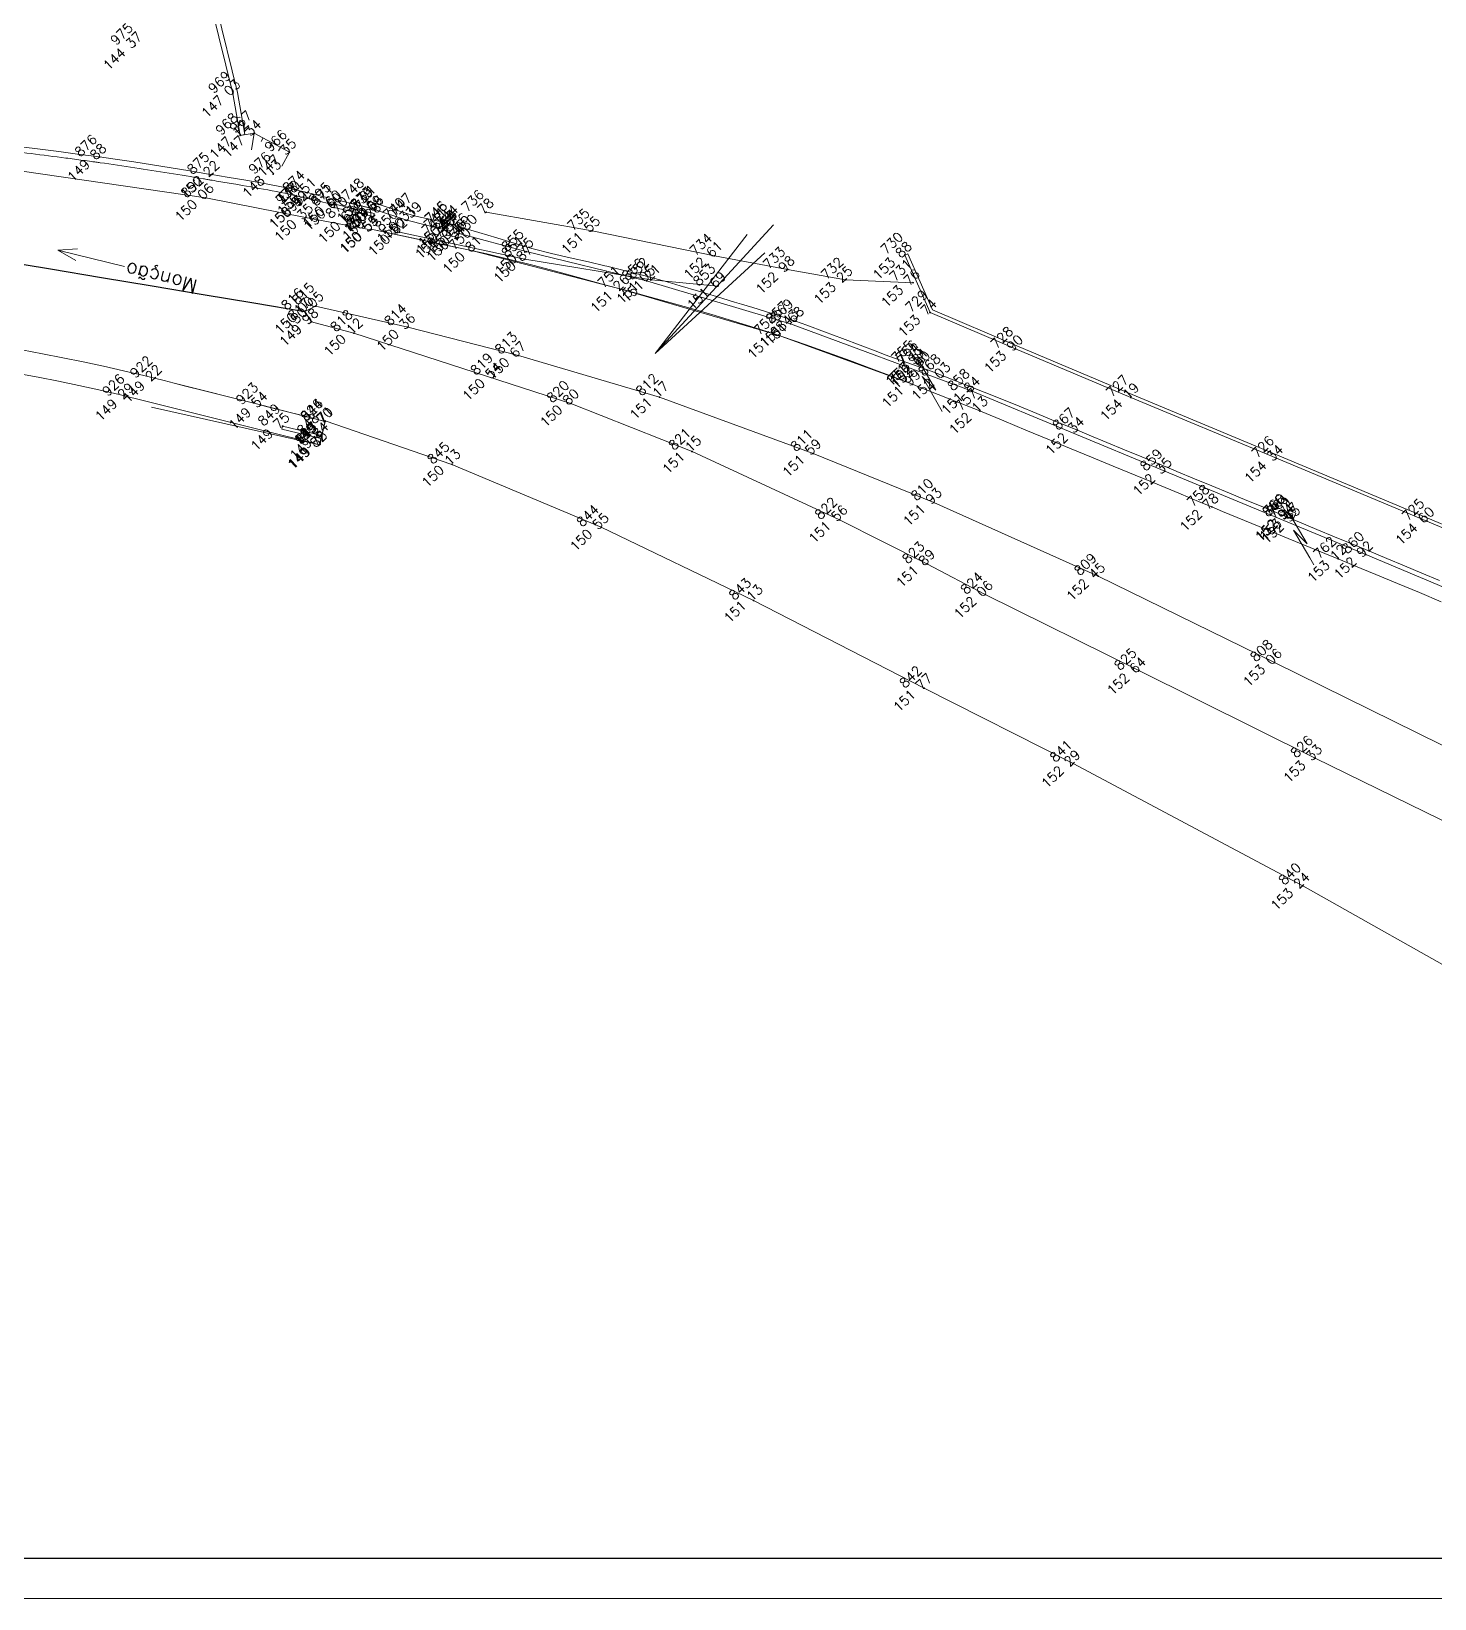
# Model space of a CAD drawing. Header units: millimetres. Extents: x -16 to 1007, y 828 to 1356.
# Drawn here: x 738.1 to 825.4, y 828 to 925.5 of the extents above; entities that cross this region are included whole.
import ezdxf
from ezdxf.enums import TextEntityAlignment as Align

# ---------------------------------------------------------------- set-up
doc = ezdxf.new("R2010")
doc.units = ezdxf.units.MM
doc.header["$LTSCALE"] = 4
for name, pattern in [('CONTINUOUS1', [0, 0, 0]), ('DASHED', [0.75, 0.5, -0.25]), ('DGN4', [16.364154, 8.182077, -4.091038, 0, -4.091038])]:
    doc.linetypes.add(name, pattern=pattern)
doc.layers.get('0').update_dxf_attribs({"linetype": 'CONTINUOUS1', "lineweight": 0})
for name, color, linetype, lineweight, true_color in [('1', 1, 'DASHED', 0, 0xff0000), ('19', 4, 'CONTINUOUS1', 0, 0x00ffff), ('20', 4, 'CONTINUOUS1', 0, 0x00ffff), ('51', 1, 'CONTINUOUS1', 0, 0xff0000), ('52', 2, 'CONTINUOUS1', 0, 0xffff00), ('53', 3, 'CONTINUOUS1', 0, 0x00ff00), ('6', 2, 'CONTINUOUS1', 0, 0xffff00), ('8', 1, 'CONTINUOUS1', 0, 0xff0000), ('9', 1, 'CONTINUOUS1', 0, 0xff0000)]:
    doc.layers.add(name, color=color, linetype=linetype, lineweight=lineweight, true_color=true_color)
for name, color, linetype, lineweight in [('10', 7, 'CONTINUOUS1', 0), ('11', 7, 'CONTINUOUS1', 0), ('13', 7, 'CONTINUOUS1', 0), ('2', 7, 'CONTINUOUS1', 0), ('4', 7, 'CONTINUOUS1', 0), ('Level 1', 7, 'Continuous', 0), ('Level 17', 7, 'Continuous', 0), ('Level 22', 7, 'Continuous', 0)]:
    doc.layers.add(name, color=color, linetype=linetype, lineweight=lineweight)
doc.styles.get("Standard").update_dxf_attribs({"font": 'txt_____.ttf'})

# ---------------------------------------------------------------- blocks, each defined once
blk = doc.blocks.new('anonymous26')
at = {"layer": '11', "color": 7, "linetype": 'CONTINUOUS1'}
blk.add_lwpolyline([(-0.48, 1.465), (-0.858, 1.627), (-1.017, 1.257), (-0.639, 1.095), (-0.48, 1.465)], close=True, dxfattribs=at)
at = {"layer": '11', "color": 7, "flags": 128}
blk.add_lwpolyline([(-0.788, 1.281), (0.232, -0.439), (-0.626, 0.399), (0.394, -1.321), (0.65, -1.751)], dxfattribs=at)
at = {"layer": '11', "color": 7, "linetype": 'CONTINUOUS1'}
blk.add_circle((-0.748, 1.361), 0.0892, dxfattribs=at)
blk = doc.blocks.new('anonymous27')
at = {"layer": '11', "color": 7, "linetype": 'CONTINUOUS1'}
blk.add_lwpolyline([(-0.463, 1.47), (-0.839, 1.637), (-1.002, 1.269), (-0.626, 1.102), (-0.463, 1.47)], close=True, dxfattribs=at)
at = {"layer": '11', "color": 7, "flags": 128}
blk.add_lwpolyline([(-0.773, 1.29), (0.227, -0.442), (-0.621, 0.406), (0.379, -1.325), (0.629, -1.758)], dxfattribs=at)
at = {"layer": '11', "color": 7, "linetype": 'CONTINUOUS1'}
blk.add_circle((-0.733, 1.369), 0.0892, dxfattribs=at)
blk = doc.blocks.new('anonymous33')
at = {"layer": 'Level 1', "color": 7}
for p, q in [((-2.067, 0.503), (-0.857, 0.586)), ((2.067, -0.503), (-2.067, 0.503)), ((-2.067, 0.503), (-0.943, -0.141))]:
    blk.add_line(p, q, dxfattribs=at)

msp = doc.modelspace()

# ---------------------------------------------------------------- linework, layer by layer
at = {"linetype": 'Continuous', "lineweight": 0}
msp.add_lwpolyline([(751.124, 919.039), (750.665, 921.643), (749.354, 926.935)], dxfattribs=at)
at = {"layer": '1', "linetype": 'Continuous', "lineweight": 0}
for points in [[(751.419, 919.091), (750.958, 921.706), (749.645, 927.007)], [(751.124, 919.039), (751.419, 919.091)]]:
    msp.add_lwpolyline(points, dxfattribs=at)
at = {"layer": '10', "linetype": 'Continuous', "lineweight": 0}
for p, q in [((753.715, 900.748), (753.761, 900.943)), ((753.715, 900.748), (756.138, 900.174)), ((756.053, 899.792), (756.138, 900.174))]:
    msp.add_line(p, q, dxfattribs=at)
for points in [[(690.592, 917.952), (695.017, 918.338), (699.232, 918.578), (710.249, 918.698), (722.27, 918.262), (736.103, 917.011), (748.974, 915.143), (755.194, 913.926), (759.254, 913.166)], [(759.508, 914.447), (758.365, 914.726), (757.222, 915.006), (756.079, 915.285), (755.299, 915.476), (754.935, 915.563), (753.786, 915.813), (752.63, 916.036), (751.471, 916.241), (750.309, 916.437), (749.349, 916.599), (749.148, 916.633), (747.988, 916.829), (746.827, 917.019), (745.665, 917.204), (744.502, 917.383), (743.338, 917.555), (742.36, 917.694), (742.172, 917.72), (741.005, 917.879), (739.838, 918.032), (738.671, 918.181), (737.503, 918.324)], [(759.542, 914.399), (761.494, 913.752), (764.014, 913.109), (763.952, 912.838), (764.657, 912.679), (764.836, 913.331), (764.147, 913.559), (764.146, 913.549), (761.946, 914.042), (758.973, 914.989)], [(759.265, 913.193), (765.593, 911.853), (774.832, 909.466), (784.602, 906.598), (792.949, 903.548)], [(737.54, 905.689), (738.811, 905.453), (740.08, 905.206), (741.347, 904.948), (742.61, 904.677), (743.871, 904.392), (745.129, 904.093), (745.793, 903.929), (746.384, 903.78), (747.638, 903.464), (748.892, 903.148), (750.145, 902.832), (751.399, 902.515), (752.393, 902.263), (752.653, 902.198), (753.906, 901.88), (755.16, 901.562), (756.414, 901.245), (756.414, 901.245), (756.414, 901.245)], [(756.05, 899.793), (754.803, 900.106), (753.556, 900.418), (752.31, 900.731), (751.063, 901.043), (749.816, 901.356), (748.57, 901.669), (747.323, 901.981), (746.076, 902.294), (744.83, 902.606), (744.073, 902.796), (743.583, 902.917), (742.332, 903.211), (741.076, 903.485), (739.818, 903.743), (738.556, 903.986), (737.291, 904.218)]]:
    msp.add_lwpolyline(points, dxfattribs=at)
at = {"layer": '10', "color": 7, "linetype": 'CONTINUOUS1', "flags": 128}
for points in [[(759.542, 914.399), (761.494, 913.752), (764.014, 913.109), (763.952, 912.838), (764.657, 912.679), (764.836, 913.331), (764.147, 913.559), (764.146, 913.549), (761.946, 914.042), (758.973, 914.989)], [(759.508, 914.447), (758.577, 914.674)], [(792.985, 909.873), (788.792, 910.059), (785.183, 910.699), (780.629, 911.549), (773.013, 913.102), (766.428, 914.26)], [(849.744, 864.184), (851.316, 862.856), (851.869, 862.658), (852.311, 863.04), (853.456, 865.811), (855.423, 868.962), (855.426, 869.594), (854.904, 869.859), (852.871, 869.961), (848.958, 870.663), (845.967, 871.517), (842.195, 872.931), (827.328, 880.389), (815.467, 886.239), (804.508, 891.606), (794.278, 896.191), (786.772, 899.247), (777.206, 902.752), (768.436, 905.343), (761.55, 907.099), (755.81, 908.415), (755.142, 908.079), (755.553, 907.443), (758.195, 906.727), (771.694, 902.357), (779.234, 899.37), (788.407, 895.125), (793.846, 892.369), (797.481, 890.471), (807.041, 885.74), (818.011, 880.296), (833.565, 872.675), (843.619, 867.744), (846.334, 866.356)], [(747.106, 903.597), (752.393, 902.263), (756.414, 901.245), (756.05, 899.793), (745.593, 902.137)], [(839.652, 859.619), (828.211, 866.173), (817.235, 872.35), (802.958, 879.957), (793.673, 884.638), (783.061, 890.104), (773.59, 894.663), (764.297, 898.57), (756.406, 901.269), (756.099, 899.823)], [(756.184, 900.369), (753.761, 900.943)]]:
    msp.add_lwpolyline(points, dxfattribs=at)
at = {"layer": '10', "linetype": 'DGN4', "lineweight": 30}
msp.add_lwpolyline([(736.155, 911.258), (739.32, 910.728), (742.484, 910.198), (745.649, 909.669), (748.813, 909.139), (751.977, 908.609), (755.142, 908.079), (755.142, 908.079), (755.142, 908.079)], dxfattribs=at)
at = {"layer": '10', "color": 6, "linetype": 'Continuous', "lineweight": 0, "true_color": 0xff00ff}
msp.add_open_spline([(756.997, 914.704), (756.753, 914.764), (756.333, 914.866), (755.825, 914.991), (755.518, 915.066), (755.364, 915.103), (755.287, 915.122), (755.249, 915.131), (755.23, 915.136), (755.221, 915.138), (755.216, 915.14), (755.213, 915.14), (754.515, 915.311), (753.813, 915.459), (752.401, 915.73), (751.69, 915.853), (750.621, 916.033), (750.264, 916.093), (749.729, 916.183), (749.55, 916.213), (749.349, 916.247), (749.327, 916.251), (749.282, 916.259), (749.26, 916.263), (749.193, 916.274), (749.059, 916.297), (748.926, 916.32), (748.124, 916.455), (747.412, 916.574), (745.273, 916.919), (743.846, 917.137), (742.371, 917.343), (742.326, 917.349), (742.236, 917.362), (742.102, 917.38), (741.789, 917.423), (741.163, 917.509), (739.909, 917.676), (738.834, 917.812), (736.684, 918.076), (735.249, 918.241), (732.376, 918.55), (730.938, 918.695), (729.139, 918.865), (728.779, 918.899), (728.374, 918.936), (728.329, 918.94), (728.239, 918.948), (728.104, 918.961), (727.789, 918.989), (726.8, 919.076), (725.9, 919.15), (723.74, 919.316), (722.3, 919.413), (720.137, 919.534), (719.416, 919.571), (718.514, 919.612), (718.333, 919.62), (717.972, 919.635), (717.431, 919.657), (716.889, 919.678), (715.085, 919.744), (713.641, 919.784), (711.475, 919.824), (710.753, 919.834), (709.67, 919.844), (709.128, 919.847), (708.586, 919.849), (708.315, 919.85), (708.225, 919.85), (708.044, 919.85), (707.954, 919.85), (704.972, 919.85), (702.085, 919.821), (699.176, 919.712), (699.154, 919.712), (699.109, 919.71), (699.041, 919.707), (698.883, 919.701), (698.747, 919.696), (698.477, 919.686), (698.296, 919.678), (697.755, 919.656), (697.394, 919.641), (696.313, 919.59), (695.594, 919.551), (694.87, 919.501), (694.864, 919.5), (694.853, 919.499), (694.847, 919.499), (694.831, 919.498), (694.797, 919.495), (694.718, 919.49), (694.56, 919.479), (694.244, 919.457), (693.742, 919.422), (693.33, 919.394), (693.099, 919.377)], degree=3, knots=[0, 0, 0, 0, 0.011721, 0.020147, 0.02436, 0.026467, 0.02752, 0.028047, 0.02831, 0.028442, 0.028442, 0.028573, 0.028573, 0.062279, 0.062279, 0.095984, 0.095984, 0.112837, 0.112837, 0.121264, 0.121264, 0.122317, 0.122317, 0.12337, 0.12337, 0.125477, 0.12969, 0.12969, 0.163395, 0.163395, 0.230806, 0.230806, 0.232913, 0.232913, 0.23502, 0.239233, 0.247659, 0.264512, 0.298217, 0.298217, 0.365628, 0.365628, 0.433039, 0.433039, 0.449892, 0.449892, 0.451999, 0.451999, 0.454105, 0.458319, 0.466745, 0.50045, 0.50045, 0.567861, 0.567861, 0.601567, 0.601567, 0.609993, 0.609993, 0.61842, 0.635273, 0.635273, 0.702684, 0.702684, 0.736389, 0.736389, 0.753242, 0.761668, 0.761668, 0.765881, 0.765881, 0.770095, 0.770095, 0.904917, 0.904917, 0.90597, 0.90597, 0.907023, 0.90913, 0.913343, 0.913343, 0.921769, 0.921769, 0.938622, 0.938622, 0.972328, 0.972328, 0.972591, 0.972591, 0.972854, 0.972854, 0.973381, 0.974434, 0.976541, 0.980754, 0.98918, 1, 1, 1, 1], dxfattribs=at)
at = {"layer": '13', "linetype": 'Continuous', "lineweight": 0}
for points in [[(744.568, 924.615, 1), (744.604, 924.649, 1), (744.568, 924.615, 1)], [(750.647, 921.626, 1), (750.683, 921.661, 1), (750.647, 921.626, 1)], [(751.106, 919.022, 1), (751.142, 919.056, 1), (751.106, 919.022, 1)], [(751.98, 919.16, 1), (752.016, 919.194, 1), (751.98, 919.16, 1)], [(742.343, 917.677, 1), (742.378, 917.712, 1), (742.343, 917.677, 1)], [(754.161, 917.977, 1), (754.197, 918.012, 1), (754.161, 917.977, 1)], [(749.331, 916.582, 1), (749.367, 916.616, 1), (749.331, 916.582, 1)], [(753.157, 916.601, 1), (753.193, 916.636, 1), (753.157, 916.601, 1)], [(748.956, 915.125, 1), (748.992, 915.16, 1), (748.956, 915.125, 1)], [(754.843, 914.709, 1), (754.879, 914.744, 1), (754.843, 914.709, 1)], [(754.846, 914.717, 1), (754.882, 914.752, 1), (754.846, 914.717, 1)], [(754.848, 914.718, 1), (754.884, 914.752, 1), (754.848, 914.718, 1)], [(755.281, 915.459, 1), (755.317, 915.493, 1), (755.281, 915.459, 1)], [(756.889, 914.71, 1), (756.925, 914.745, 1), (756.889, 914.71, 1)], [(758.955, 914.971, 1), (758.991, 915.006, 1), (758.955, 914.971, 1)], [(755.176, 913.909, 1), (755.212, 913.943, 1), (755.176, 913.909, 1)], [(756.945, 914.543, 1), (756.981, 914.577, 1), (756.945, 914.543, 1)], [(757.904, 913.804, 1), (757.94, 913.839, 1), (757.904, 913.804, 1)], [(759.396, 913.965, 1), (759.432, 913.999, 1), (759.396, 913.965, 1)], [(759.49, 914.429, 1), (759.526, 914.464, 1), (759.49, 914.429, 1)], [(759.524, 914.382, 1), (759.56, 914.417, 1), (759.524, 914.382, 1)], [(761.476, 913.735, 1), (761.512, 913.769, 1), (761.476, 913.735, 1)], [(761.929, 914.025, 1), (761.964, 914.059, 1), (761.929, 914.025, 1)], [(766.41, 914.243, 1), (766.446, 914.277, 1), (766.41, 914.243, 1)], [(759.236, 913.149, 1), (759.272, 913.183, 1), (759.236, 913.149, 1)], [(759.247, 913.175, 1), (759.283, 913.21, 1), (759.247, 913.175, 1)], [(761.006, 913.005, 1), (761.042, 913.039, 1), (761.006, 913.005, 1)], [(763.934, 912.82, 1), (763.97, 912.855, 1), (763.934, 912.82, 1)], [(763.996, 913.091, 1), (764.032, 913.126, 1), (763.996, 913.091, 1)], [(764.128, 913.531, 1), (764.164, 913.566, 1), (764.128, 913.531, 1)], [(764.129, 913.541, 1), (764.165, 913.576, 1), (764.129, 913.541, 1)], [(764.721, 912.922, 1), (764.757, 912.956, 1), (764.721, 912.922, 1)], [(764.818, 913.313, 1), (764.854, 913.348, 1), (764.818, 913.313, 1)], [(772.995, 913.085, 1), (773.031, 913.119, 1), (772.995, 913.085, 1)], [(764.639, 912.661, 1), (764.675, 912.696, 1), (764.639, 912.661, 1)], [(765.575, 911.836, 1), (765.611, 911.871, 1), (765.575, 911.836, 1)], [(768.894, 911.787, 1), (768.93, 911.822, 1), (768.894, 911.787, 1)], [(768.821, 911.329, 1), (768.857, 911.364, 1), (768.821, 911.329, 1)], [(780.611, 911.531, 1), (780.647, 911.566, 1), (780.611, 911.531, 1)], [(792.455, 911.574, 1), (792.491, 911.608, 1), (792.455, 911.574, 1)], [(776.386, 909.975, 1), (776.422, 910.01, 1), (776.386, 909.975, 1)], [(776.673, 910.03, 1), (776.709, 910.065, 1), (776.673, 910.03, 1)], [(785.165, 910.682, 1), (785.201, 910.717, 1), (785.165, 910.682, 1)], [(788.774, 910.041, 1), (788.81, 910.076, 1), (788.774, 910.041, 1)], [(792.967, 909.855, 1), (793.003, 909.89, 1), (792.967, 909.855, 1)], [(774.814, 909.449, 1), (774.85, 909.483, 1), (774.814, 909.449, 1)], [(780.819, 909.634, 1), (780.855, 909.669, 1), (780.819, 909.634, 1)], [(755.124, 908.062, 1), (755.16, 908.097, 1), (755.124, 908.062, 1)], [(755.792, 908.398, 1), (755.828, 908.432, 1), (755.792, 908.398, 1)], [(794.024, 908.003, 1), (794.06, 908.038, 1), (794.024, 908.003, 1)], [(755.535, 907.426, 1), (755.571, 907.461, 1), (755.535, 907.426, 1)], [(761.532, 907.082, 1), (761.568, 907.116, 1), (761.532, 907.082, 1)], [(785.344, 907.29, 1), (785.38, 907.325, 1), (785.344, 907.29, 1)], [(785.663, 907.461, 1), (785.699, 907.496, 1), (785.663, 907.461, 1)], [(758.177, 906.71, 1), (758.213, 906.744, 1), (758.177, 906.71, 1)], [(784.584, 906.58, 1), (784.62, 906.615, 1), (784.584, 906.58, 1)], [(768.418, 905.325, 1), (768.454, 905.36, 1), (768.418, 905.325, 1)], [(799.338, 905.736, 1), (799.374, 905.771, 1), (799.338, 905.736, 1)], [(766.89, 904.016, 1), (766.926, 904.051, 1), (766.89, 904.016, 1)], [(793.156, 904.872, 1), (793.191, 904.907, 1), (793.156, 904.872, 1)], [(793.406, 904.886, 1), (793.442, 904.921, 1), (793.406, 904.886, 1)], [(793.521, 904.712, 1), (793.557, 904.747, 1), (793.521, 904.712, 1)], [(794.827, 904.026, 1), (794.863, 904.061, 1), (794.827, 904.026, 1)], [(745.775, 903.911, 1), (745.811, 903.946, 1), (745.775, 903.911, 1)], [(792.931, 903.53, 1), (792.967, 903.565, 1), (792.931, 903.53, 1)], [(796.639, 903.11, 1), (796.675, 903.144, 1), (796.639, 903.11, 1)], [(744.055, 902.779, 1), (744.09, 902.813, 1), (744.055, 902.779, 1)], [(752.375, 902.246, 1), (752.411, 902.281, 1), (752.375, 902.246, 1)], [(771.676, 902.339, 1), (771.712, 902.374, 1), (771.676, 902.339, 1)], [(777.188, 902.734, 1), (777.224, 902.769, 1), (777.188, 902.734, 1)], [(806.521, 902.718, 1), (806.557, 902.753, 1), (806.521, 902.718, 1)], [(756.388, 901.251, 1), (756.424, 901.286, 1), (756.388, 901.251, 1)], [(756.396, 901.227, 1), (756.432, 901.262, 1), (756.396, 901.227, 1)], [(797.119, 901.873, 1), (797.155, 901.907, 1), (797.119, 901.873, 1)], [(753.743, 900.926, 1), (753.779, 900.96, 1), (753.743, 900.926, 1)], [(756.166, 900.352, 1), (756.202, 900.386, 1), (756.166, 900.352, 1)], [(803.19, 900.673, 1), (803.226, 900.708, 1), (803.19, 900.673, 1)], [(756.032, 899.776, 1), (756.068, 899.81, 1), (756.032, 899.776, 1)], [(756.081, 899.805, 1), (756.117, 899.84, 1), (756.081, 899.805, 1)], [(779.216, 899.353, 1), (779.252, 899.388, 1), (779.216, 899.353, 1)], [(786.754, 899.23, 1), (786.79, 899.264, 1), (786.754, 899.23, 1)], [(764.279, 898.553, 1), (764.315, 898.588, 1), (764.279, 898.553, 1)], [(808.632, 898.128, 1), (808.668, 898.163, 1), (808.632, 898.128, 1)], [(815.571, 898.929, 1), (815.607, 898.964, 1), (815.571, 898.929, 1)], [(794.26, 896.174, 1), (794.296, 896.209, 1), (794.26, 896.174, 1)], [(811.553, 895.906, 1), (811.589, 895.94, 1), (811.553, 895.906, 1)], [(816.239, 895.31, 1), (816.275, 895.344, 1), (816.239, 895.31, 1)], [(816.243, 895.273, 1), (816.279, 895.307, 1), (816.243, 895.273, 1)], [(816.437, 895.271, 1), (816.473, 895.306, 1), (816.437, 895.271, 1)], [(773.572, 894.646, 1), (773.608, 894.681, 1), (773.572, 894.646, 1)], [(788.389, 895.107, 1), (788.425, 895.142, 1), (788.389, 895.107, 1)], [(816.631, 895.142, 1), (816.667, 895.176, 1), (816.631, 895.142, 1)], [(824.929, 895.027, 1), (824.965, 895.061, 1), (824.929, 895.027, 1)], [(793.828, 892.352, 1), (793.864, 892.387, 1), (793.828, 892.352, 1)], [(819.422, 892.667, 1), (819.458, 892.702, 1), (819.422, 892.667, 1)], [(821.14, 892.945, 1), (821.176, 892.98, 1), (821.14, 892.945, 1)], [(804.49, 891.589, 1), (804.526, 891.623, 1), (804.49, 891.589, 1)], [(797.463, 890.453, 1), (797.499, 890.488, 1), (797.463, 890.453, 1)], [(783.043, 890.086, 1), (783.079, 890.121, 1), (783.043, 890.086, 1)], [(807.023, 885.722, 1), (807.059, 885.757, 1), (807.023, 885.722, 1)], [(815.449, 886.222, 1), (815.485, 886.257, 1), (815.449, 886.222, 1)], [(793.655, 884.621, 1), (793.691, 884.656, 1), (793.655, 884.621, 1)], [(802.94, 879.94, 1), (802.976, 879.975, 1), (802.94, 879.94, 1)], [(817.993, 880.279, 1), (818.029, 880.314, 1), (817.993, 880.279, 1)], [(817.217, 872.333, 1), (817.253, 872.368, 1), (817.217, 872.333, 1)]]:
    msp.add_lwpolyline(points, format="xyb", dxfattribs=at)
at = {"layer": '19', "color": 5, "linetype": 'CONTINUOUS1', "true_color": 0x0000ff}
for points in [[(825.85, 890.019), (824.491, 890.586), (823.133, 891.153), (821.774, 891.718), (820.414, 892.282), (819.44, 892.685), (819.054, 892.844), (817.693, 893.405), (816.332, 893.965), (814.97, 894.525), (813.609, 895.085), (812.247, 895.645), (811.571, 895.923), (810.886, 896.205), (809.526, 896.767), (808.165, 897.329), (806.805, 897.891), (805.445, 898.454), (804.085, 899.017), (802.725, 899.58), (801.365, 900.143), (800.005, 900.706), (798.644, 901.268), (797.284, 901.83), (797.137, 901.89), (795.92, 902.383), (794.551, 902.924), (793.179, 903.458), (792.949, 903.548), (791.807, 903.99), (790.431, 904.515), (789.053, 905.03), (787.67, 905.534), (786.282, 906.025), (784.889, 906.502), (784.602, 906.598), (783.489, 906.961), (782.084, 907.401), (780.675, 907.825), (779.261, 908.236), (777.845, 908.636), (776.427, 909.03), (775.006, 909.418), (774.832, 909.466), (773.586, 909.808), (772.166, 910.2), (770.746, 910.588), (769.323, 910.965), (767.896, 911.325), (766.464, 911.663), (765.593, 911.853), (765.025, 911.974), (763.585, 912.278), (762.145, 912.583), (760.705, 912.888), (759.265, 913.193), (759.265, 913.193), (759.265, 913.193)], [(764.836, 913.331), (765.965, 912.993), (767.095, 912.656), (768.224, 912.318), (768.985, 912.091), (769.355, 911.984), (770.496, 911.689), (771.645, 911.425), (772.796, 911.167), (773.803, 910.926), (773.943, 910.891), (775.086, 910.604), (776.228, 910.312), (777.367, 910.007), (777.677, 909.92), (778.501, 909.683), (779.631, 909.347), (780.759, 909.005), (781.886, 908.661), (782.322, 908.528), (783.015, 908.319), (784.143, 907.977), (785.267, 907.619), (785.681, 907.479), (786.38, 907.232), (787.486, 906.823), (788.588, 906.404), (789.688, 905.981), (790.79, 905.562), (791.258, 905.388), (791.897, 905.156), (793.007, 904.759), (794.116, 904.358), (794.858, 904.077), (795.217, 903.937), (796.314, 903.506), (797.409, 903.069), (798.502, 902.627), (799.594, 902.182), (800.684, 901.733), (801.774, 901.284), (802.863, 900.833), (803.208, 900.69), (803.953, 900.382), (805.042, 899.931), (806.132, 899.481), (807.221, 899.03), (808.31, 898.579), (809.16, 898.228), (809.4, 898.129), (810.489, 897.678), (811.578, 897.227), (812.668, 896.776), (813.757, 896.326), (814.846, 895.875), (815.936, 895.424), (816.261, 895.29), (817.025, 894.973), (818.114, 894.522), (819.203, 894.069), (820.291, 893.616), (821.379, 893.163), (822.467, 892.709), (823.555, 892.255), (824.643, 891.801), (825.731, 891.346)]]:
    msp.add_lwpolyline(points, dxfattribs=at)
at = {"layer": '19', "color": 5, "linetype": 'Continuous', "true_color": 0x0000ff}
msp.add_lwpolyline([(764.739, 912.939), (768.912, 911.804), (776.404, 909.993), (785.362, 907.308), (796.657, 903.127), (808.65, 898.145), (821.158, 892.963), (831.764, 888.51), (841.373, 884.541), (848.545, 881.643), (851.885, 880.509)], dxfattribs=at)
at = {"layer": '2', "linetype": 'Continuous', "lineweight": 0}
for points in [[(756.963, 914.56), (757.009, 914.755)], [(757.009, 914.755), (759.46, 914.177)], [(756.963, 914.56), (759.414, 913.982)], [(759.414, 913.982), (759.46, 914.177)]]:
    msp.add_lwpolyline(points, dxfattribs=at)
at = {"layer": '2', "color": 7, "flags": 128}
for points in [[(758.165, 914.277), (759.414, 913.982)], [(758.336, 914.442), (759.46, 914.177)], [(759.414, 913.982), (759.46, 914.177)], [(792.473, 911.591), (792.656, 911.671)], [(829.981, 892.926), (824.947, 895.044), (815.589, 898.947), (806.539, 902.736), (799.356, 905.753), (794.042, 908.02), (792.473, 911.591)], [(830.058, 893.11), (825.024, 895.229), (815.665, 899.132), (806.617, 902.92), (799.434, 905.938), (794.194, 908.173), (792.656, 911.671)]]:
    msp.add_lwpolyline(points, dxfattribs=at)
at = {"layer": '20', "color": 1, "linetype": 'Continuous', "lineweight": 13, "true_color": 0xff0000}
for q in [(784.31, 913.475), (782.675, 912.867), (783.764, 911.727)]:
    msp.add_line((776.939, 905.473), q, dxfattribs=at)
at = {"layer": '4', "linetype": 'Continuous', "lineweight": 0}
for points in [[(754.179, 917.994), (751.998, 919.177), (751.124, 919.039)], [(751.998, 919.177), (751.819, 918.136)], [(752.543, 918.881), (752.424, 918.662)], [(753.088, 918.586), (752.969, 918.366)], [(753.633, 918.29), (753.514, 918.07)], [(754.179, 917.994), (753.702, 917.115)]]:
    msp.add_lwpolyline(points, dxfattribs=at)
at = {"layer": '51', "linetype": 'Continuous', "lineweight": 0}
for points in [[(754.843, 914.709, 1), (754.879, 914.744, 1), (754.843, 914.709, 1)], [(754.846, 914.717, 1), (754.882, 914.752, 1), (754.846, 914.717, 1)], [(758.955, 914.971, 1), (758.991, 915.006, 1), (758.955, 914.971, 1)], [(759.524, 914.382, 1), (759.56, 914.417, 1), (759.524, 914.382, 1)], [(761.476, 913.735, 1), (761.512, 913.769, 1), (761.476, 913.735, 1)], [(761.929, 914.025, 1), (761.964, 914.059, 1), (761.929, 914.025, 1)], [(766.41, 914.243, 1), (766.446, 914.277, 1), (766.41, 914.243, 1)], [(759.247, 913.175, 1), (759.283, 913.21, 1), (759.247, 913.175, 1)], [(763.934, 912.82, 1), (763.97, 912.855, 1), (763.934, 912.82, 1)], [(763.996, 913.091, 1), (764.032, 913.126, 1), (763.996, 913.091, 1)], [(764.128, 913.531, 1), (764.164, 913.566, 1), (764.128, 913.531, 1)], [(764.129, 913.541, 1), (764.165, 913.576, 1), (764.129, 913.541, 1)], [(764.818, 913.313, 1), (764.854, 913.348, 1), (764.818, 913.313, 1)], [(772.995, 913.085, 1), (773.031, 913.119, 1), (772.995, 913.085, 1)], [(764.639, 912.661, 1), (764.675, 912.696, 1), (764.639, 912.661, 1)], [(765.575, 911.836, 1), (765.611, 911.871, 1), (765.575, 911.836, 1)], [(780.611, 911.531, 1), (780.647, 911.566, 1), (780.611, 911.531, 1)], [(792.455, 911.574, 1), (792.491, 911.608, 1), (792.455, 911.574, 1)], [(785.165, 910.682, 1), (785.201, 910.717, 1), (785.165, 910.682, 1)], [(788.774, 910.041, 1), (788.81, 910.076, 1), (788.774, 910.041, 1)], [(792.967, 909.855, 1), (793.003, 909.89, 1), (792.967, 909.855, 1)], [(774.814, 909.449, 1), (774.85, 909.483, 1), (774.814, 909.449, 1)], [(794.024, 908.003, 1), (794.06, 908.038, 1), (794.024, 908.003, 1)], [(784.584, 906.58, 1), (784.62, 906.615, 1), (784.584, 906.58, 1)], [(799.338, 905.736, 1), (799.374, 905.771, 1), (799.338, 905.736, 1)], [(793.156, 904.872, 1), (793.191, 904.907, 1), (793.156, 904.872, 1)], [(793.406, 904.886, 1), (793.442, 904.921, 1), (793.406, 904.886, 1)], [(793.521, 904.712, 1), (793.557, 904.747, 1), (793.521, 904.712, 1)], [(792.931, 903.53, 1), (792.967, 903.565, 1), (792.931, 903.53, 1)], [(806.521, 902.718, 1), (806.557, 902.753, 1), (806.521, 902.718, 1)], [(797.119, 901.873, 1), (797.155, 901.907, 1), (797.119, 901.873, 1)], [(815.571, 898.929, 1), (815.607, 898.964, 1), (815.571, 898.929, 1)], [(811.553, 895.906, 1), (811.589, 895.94, 1), (811.553, 895.906, 1)], [(816.239, 895.31, 1), (816.275, 895.344, 1), (816.239, 895.31, 1)], [(816.437, 895.271, 1), (816.473, 895.306, 1), (816.437, 895.271, 1)], [(816.631, 895.142, 1), (816.667, 895.176, 1), (816.631, 895.142, 1)], [(824.929, 895.027, 1), (824.965, 895.061, 1), (824.929, 895.027, 1)], [(819.422, 892.667, 1), (819.458, 892.702, 1), (819.422, 892.667, 1)]]:
    msp.add_lwpolyline(points, format="xyb", dxfattribs=at)
at = {"layer": '52', "linetype": 'Continuous', "lineweight": 0}
for points in [[(742.343, 917.677, 1), (742.378, 917.712, 1), (742.343, 917.677, 1)], [(749.331, 916.582, 1), (749.367, 916.616, 1), (749.331, 916.582, 1)], [(748.956, 915.125, 1), (748.992, 915.16, 1), (748.956, 915.125, 1)], [(755.281, 915.459, 1), (755.317, 915.493, 1), (755.281, 915.459, 1)], [(756.889, 914.71, 1), (756.925, 914.745, 1), (756.889, 914.71, 1)], [(755.176, 913.909, 1), (755.212, 913.943, 1), (755.176, 913.909, 1)], [(756.945, 914.543, 1), (756.981, 914.577, 1), (756.945, 914.543, 1)], [(757.904, 913.804, 1), (757.94, 913.839, 1), (757.904, 913.804, 1)], [(759.396, 913.965, 1), (759.432, 913.999, 1), (759.396, 913.965, 1)], [(759.49, 914.429, 1), (759.526, 914.464, 1), (759.49, 914.429, 1)], [(759.236, 913.149, 1), (759.272, 913.183, 1), (759.236, 913.149, 1)], [(761.006, 913.005, 1), (761.042, 913.039, 1), (761.006, 913.005, 1)], [(764.721, 912.922, 1), (764.757, 912.956, 1), (764.721, 912.922, 1)], [(768.894, 911.787, 1), (768.93, 911.822, 1), (768.894, 911.787, 1)], [(768.821, 911.329, 1), (768.857, 911.364, 1), (768.821, 911.329, 1)], [(776.386, 909.975, 1), (776.422, 910.01, 1), (776.386, 909.975, 1)], [(776.673, 910.03, 1), (776.709, 910.065, 1), (776.673, 910.03, 1)], [(780.819, 909.634, 1), (780.855, 909.669, 1), (780.819, 909.634, 1)], [(755.124, 908.062, 1), (755.16, 908.097, 1), (755.124, 908.062, 1)], [(755.792, 908.398, 1), (755.828, 908.432, 1), (755.792, 908.398, 1)], [(755.535, 907.426, 1), (755.571, 907.461, 1), (755.535, 907.426, 1)], [(761.532, 907.082, 1), (761.568, 907.116, 1), (761.532, 907.082, 1)], [(785.344, 907.29, 1), (785.38, 907.325, 1), (785.344, 907.29, 1)], [(785.663, 907.461, 1), (785.699, 907.496, 1), (785.663, 907.461, 1)], [(758.177, 906.71, 1), (758.213, 906.744, 1), (758.177, 906.71, 1)], [(768.418, 905.325, 1), (768.454, 905.36, 1), (768.418, 905.325, 1)], [(766.89, 904.016, 1), (766.926, 904.051, 1), (766.89, 904.016, 1)], [(794.827, 904.026, 1), (794.863, 904.061, 1), (794.827, 904.026, 1)], [(796.639, 903.11, 1), (796.675, 903.144, 1), (796.639, 903.11, 1)], [(771.676, 902.339, 1), (771.712, 902.374, 1), (771.676, 902.339, 1)], [(777.188, 902.734, 1), (777.224, 902.769, 1), (777.188, 902.734, 1)], [(756.388, 901.251, 1), (756.424, 901.286, 1), (756.388, 901.251, 1)], [(753.743, 900.926, 1), (753.779, 900.96, 1), (753.743, 900.926, 1)], [(756.166, 900.352, 1), (756.202, 900.386, 1), (756.166, 900.352, 1)], [(803.19, 900.673, 1), (803.226, 900.708, 1), (803.19, 900.673, 1)], [(756.081, 899.805, 1), (756.117, 899.84, 1), (756.081, 899.805, 1)], [(779.216, 899.353, 1), (779.252, 899.388, 1), (779.216, 899.353, 1)], [(786.754, 899.23, 1), (786.79, 899.264, 1), (786.754, 899.23, 1)], [(764.279, 898.553, 1), (764.315, 898.588, 1), (764.279, 898.553, 1)], [(808.632, 898.128, 1), (808.668, 898.163, 1), (808.632, 898.128, 1)], [(794.26, 896.174, 1), (794.296, 896.209, 1), (794.26, 896.174, 1)], [(816.243, 895.273, 1), (816.279, 895.307, 1), (816.243, 895.273, 1)], [(773.572, 894.646, 1), (773.608, 894.681, 1), (773.572, 894.646, 1)], [(788.389, 895.107, 1), (788.425, 895.142, 1), (788.389, 895.107, 1)], [(793.828, 892.352, 1), (793.864, 892.387, 1), (793.828, 892.352, 1)], [(821.14, 892.945, 1), (821.176, 892.98, 1), (821.14, 892.945, 1)], [(804.49, 891.589, 1), (804.526, 891.623, 1), (804.49, 891.589, 1)], [(797.463, 890.453, 1), (797.499, 890.488, 1), (797.463, 890.453, 1)], [(783.043, 890.086, 1), (783.079, 890.121, 1), (783.043, 890.086, 1)], [(807.023, 885.722, 1), (807.059, 885.757, 1), (807.023, 885.722, 1)], [(815.449, 886.222, 1), (815.485, 886.257, 1), (815.449, 886.222, 1)], [(793.655, 884.621, 1), (793.691, 884.656, 1), (793.655, 884.621, 1)], [(802.94, 879.94, 1), (802.976, 879.975, 1), (802.94, 879.94, 1)], [(817.993, 880.279, 1), (818.029, 880.314, 1), (817.993, 880.279, 1)], [(817.217, 872.333, 1), (817.253, 872.368, 1), (817.217, 872.333, 1)]]:
    msp.add_lwpolyline(points, format="xyb", dxfattribs=at)
at = {"layer": '53', "linetype": 'Continuous', "lineweight": 0}
for points in [[(744.568, 924.615, 1), (744.604, 924.649, 1), (744.568, 924.615, 1)], [(750.647, 921.626, 1), (750.683, 921.661, 1), (750.647, 921.626, 1)], [(751.106, 919.022, 1), (751.142, 919.056, 1), (751.106, 919.022, 1)], [(751.98, 919.16, 1), (752.016, 919.194, 1), (751.98, 919.16, 1)], [(754.161, 917.977, 1), (754.197, 918.012, 1), (754.161, 917.977, 1)], [(753.157, 916.601, 1), (753.193, 916.636, 1), (753.157, 916.601, 1)], [(754.819, 914.691, 1), (754.909, 914.778, 1), (754.819, 914.691, 1)], [(754.848, 914.718, 1), (754.884, 914.752, 1), (754.848, 914.718, 1)], [(745.775, 903.911, 1), (745.811, 903.946, 1), (745.775, 903.911, 1)], [(744.055, 902.779, 1), (744.09, 902.813, 1), (744.055, 902.779, 1)], [(752.375, 902.246, 1), (752.411, 902.281, 1), (752.375, 902.246, 1)], [(756.396, 901.227, 1), (756.432, 901.262, 1), (756.396, 901.227, 1)], [(756.032, 899.776, 1), (756.068, 899.81, 1), (756.032, 899.776, 1)]]:
    msp.add_lwpolyline(points, format="xyb", dxfattribs=at)
at = {"layer": '6', "color": 7, "linetype": 'CONTINUOUS1', "flags": 128}
msp.add_lwpolyline([(761.024, 913.022), (768.839, 911.346), (776.691, 910.047), (780.837, 909.652)], dxfattribs=at)
at = {"layer": '8', "linetype": 'Continuous', "lineweight": 0}
msp.add_lwpolyline([(753.157, 916.601, 1), (753.193, 916.636, 1), (753.157, 916.601, 1)], format="xyb", dxfattribs=at)
at = {"layer": '9', "linetype": 'Continuous', "lineweight": 0}
for radius in [0.25, 0.125]:
    msp.add_circle((757.922, 913.821), radius, dxfattribs=at)
at = {"layer": 'Level 17', "color": 7, "linetype": 'Continuous', "lineweight": 0}
msp.add_lwpolyline([(1006.556, 827.992), (531.556, 827.992)], dxfattribs=at)
at = {"layer": 'Level 22', "color": 7, "linetype": 'Continuous', "lineweight": 30}
msp.add_lwpolyline([(1004.056, 830.492), (546.556, 830.492)], dxfattribs=at)

# ---------------------------------------------------------------- block references
at = {"color": 7, "linetype": 'Continuous', "lineweight": 0}
for name, p in [('anonymous33', (741.847, 911.384)), ('anonymous27', (794.173, 903.622)), ('anonymous26', (817.274, 894.07))]:
    msp.add_blockref(name, p, dxfattribs=at)

# ---------------------------------------------------------------- texts
at = {"layer": '13', "linetype": 'Continuous', "lineweight": 0}
for s, p in [('144 37 ', (744.161, 924.221)), ('147 03 ', (750.275, 921.267)), ('147 12 ', (750.77, 918.698)), ('147 34 ', (751.572, 918.766)), ('147 35 ', (753.753, 917.584)), ('149 88 ', (741.935, 917.283)), ('150 22 ', (748.96, 916.223)), ('148 13 ', (752.822, 916.277)), ('150 06 ', (748.62, 914.802)), ('150 51 ', (754.981, 915.17)), ('150 01 ', (758.692, 914.717)), ('150 49 ', (754.472, 914.351)), ('150 49 ', (754.475, 914.359)), ('150 52 ', (754.477, 914.359)), ('150 35 ', (754.805, 913.55)), ('150 60 ', (756.553, 914.386)), ('150 60 ', (756.61, 914.219)), ('150 28 ', (759.024, 913.606)), ('150 69 ', (759.119, 914.071)), ('150 06 ', (759.189, 914.058)), ('150 39 ', (761.557, 913.666)), ('150 78 ', (766.039, 913.884)), ('150 63 ', (757.532, 913.445)), ('150 55 ', (758.865, 912.79)), ('150 54 ', (758.875, 912.817)), ('150 62 ', (760.635, 912.646)), ('150 31 ', (761.177, 913.445)), ('150 45 ', (763.624, 912.733)), ('150 65 ', (763.757, 913.173)), ('150 64 ', (763.758, 913.183)), ('150 45 ', (764.35, 912.563)), ('150 66 ', (764.446, 912.955)), ('151 55 ', (772.66, 912.761)), ('150 53 ', (763.563, 912.462)), ('150 54 ', (764.268, 912.303)), ('150 81 ', (765.276, 911.547)), ('150 87 ', (768.45, 910.97)), ('150 75 ', (768.523, 911.428)), ('152 61 ', (780.276, 911.207)), ('153 88 ', (792.047, 911.18)), ('151 05 ', (776.087, 909.686)), ('151 21 ', (776.41, 909.776)), ('152 98 ', (784.758, 910.289)), ('153 25 ', (788.366, 909.648)), ('151 26 ', (774.478, 909.125)), ('151 69 ', (780.484, 909.31)), ('153 76 ', (792.559, 909.462)), ('150 00 ', (754.824, 907.773)), ('150 05 ', (755.457, 908.074)), ('149 98 ', (755.127, 907.033)), ('150 36 ', (761.161, 906.723)), ('151 43 ', (785.008, 906.967)), ('151 68 ', (785.328, 907.138)), ('153 74 ', (793.617, 907.61)), ('150 12 ', (757.877, 906.42)), ('151 68 ', (784.249, 906.256)), ('150 67 ', (768.047, 904.967)), ('153 90 ', (798.966, 905.377)), ('151 99 ', (792.82, 904.548)), ('152 21 ', (793.07, 904.562)), ('152 00 ', (793.185, 904.388)), ('149 22 ', (745.368, 903.518)), ('150 54 ', (766.519, 903.657)), ('151 99 ', (792.596, 903.206)), ('152 03 ', (794.456, 903.668)), ('149 29 ', (743.647, 902.385)), ('149 54 ', (751.968, 901.853)), ('150 80 ', (771.34, 902.015)), ('151 17 ', (776.925, 902.48)), ('151 84 ', (796.303, 902.786)), ('154 19 ', (806.186, 902.394)), ('149 70 ', (756.024, 900.869)), ('149 71 ', (756.053, 900.927)), ('152 13 ', (796.784, 901.549)), ('149 75 ', (753.336, 900.532)), ('149 84 ', (755.759, 899.958)), ('152 34 ', (802.783, 900.28)), ('149 82 ', (755.624, 899.382)), ('149 75 ', (755.673, 899.412)), ('151 15 ', (778.952, 899.099)), ('150 13 ', (763.979, 898.264)), ('151 59 ', (786.419, 898.906)), ('154 34 ', (815.164, 898.536)), ('152 35 ', (808.225, 897.735)), ('151 93 ', (793.924, 895.85)), ('152 78 ', (811.146, 895.512)), ('153 17 ', (816.102, 894.947)), ('150 55 ', (773.201, 894.287)), ('151 56 ', (788.054, 894.783)), ('152 94 ', (815.832, 894.916)), ('152 94 ', (815.835, 894.879)), ('152 95 ', (816.223, 894.748)), ('154 60 ', (824.558, 894.668)), ('153 12 ', (819.087, 892.343)), ('152 92 ', (820.733, 892.552)), ('151 89 ', (793.492, 892.028)), ('152 45 ', (804.083, 891.195)), ('151 13 ', (782.78, 889.832)), ('152 06 ', (797.091, 890.095)), ('152 64 ', (806.616, 885.329)), ('153 06 ', (815.078, 885.863)), ('151 77 ', (793.319, 884.297)), ('152 29 ', (802.532, 879.547)), ('153 33 ', (817.585, 879.886)), ('153 24 ', (816.809, 871.939))]:
    msp.add_text(s, height=0.6, rotation=44, dxfattribs=at).set_placement(p, align=Align.CENTER)
at = {"layer": '51', "linetype": 'Continuous', "lineweight": 0}
for s, p in [('738', (754.224, 915.224)), ('737', (754.227, 915.232)), ('748', (758.337, 915.486)), ('739', (758.906, 914.897)), ('740', (760.893, 914.284)), ('747', (761.31, 914.539)), ('746', (763.509, 914.046)), ('745', (763.51, 914.056)), ('736', (765.791, 914.757)), ('749', (758.628, 913.69)), ('742', (763.316, 913.335)), ('741', (763.449, 913.676)), ('743', (764.02, 913.176)), ('744', (764.199, 913.828)), ('735', (772.377, 913.599)), ('750', (764.992, 912.385)), ('734', (779.992, 912.046)), ('730', (791.872, 912.123)), ('733', (784.547, 911.197)), ('751', (774.267, 910.033)), ('732', (788.155, 910.556)), ('731', (792.42, 910.439)), ('729', (793.406, 908.518)), ('752', (783.965, 907.095)), ('728', (798.719, 906.251)), ('755', (792.537, 905.387)), ('756', (792.787, 905.401)), ('754', (792.902, 905.227)), ('753', (792.312, 904.045)), ('727', (805.903, 903.233)), ('757', (796.501, 902.387)), ('726', (814.952, 899.444)), ('758', (810.934, 896.42)), ('760', (815.656, 895.859)), ('761', (815.89, 895.855)), ('759', (816.012, 895.656)), ('725', (824.311, 895.541)), ('762', (818.803, 893.182))]:
    msp.add_text(s, height=0.6, rotation=44, dxfattribs=at).set_placement(p, align=Align.CENTER)
at = {"layer": '52', "linetype": 'Continuous', "lineweight": 0}
for s, p in [('876', (741.724, 918.192)), ('875', (748.713, 917.096)), ('874', (754.662, 915.973)), ('892', (748.337, 915.64)), ('895', (756.27, 915.225)), ('871', (756.398, 915.127)), ('873', (758.871, 914.944)), ('893', (754.558, 914.423)), ('870', (757.321, 914.353)), ('872', (758.777, 914.479)), ('894', (758.617, 913.663)), ('850', (760.423, 913.554)), ('854', (764.102, 913.436)), ('855', (768.275, 912.302)), ('851', (768.274, 911.913)), ('856', (775.768, 910.49)), ('852', (776.055, 910.545)), ('853', (780.2, 910.149)), ('815', (755.245, 908.982)), ('816', (754.577, 908.646)), ('817', (754.988, 908.01)), ('818', (757.63, 907.294)), ('814', (760.985, 907.666)), ('857', (784.725, 907.805)), ('869', (785.044, 907.976)), ('813', (767.872, 905.909)), ('819', (766.344, 904.6)), ('868', (794.209, 904.541)), ('812', (776.642, 903.318)), ('858', (796.02, 903.624)), ('820', (771.093, 902.889)), ('849', (753.124, 901.44)), ('846', (755.77, 901.766)), ('867', (802.571, 901.188)), ('847', (755.462, 900.32)), ('848', (755.548, 900.866)), ('821', (778.669, 899.937)), ('811', (786.258, 899.862)), ('845', (763.66, 899.068)), ('859', (808.013, 898.643)), ('810', (793.749, 896.793)), ('822', (787.771, 895.622)), ('866', (815.624, 895.787)), ('844', (772.954, 895.161)), ('860', (820.558, 893.495)), ('823', (793.209, 892.867)), ('809', (803.908, 892.138)), ('843', (782.425, 890.601)), ('824', (796.844, 890.968)), ('808', (814.866, 886.771)), ('825', (806.404, 886.237)), ('842', (793.036, 885.136)), ('826', (817.374, 880.794)), ('841', (802.393, 880.524)), ('840', (816.634, 872.882))]:
    msp.add_text(s, height=0.6, rotation=44, dxfattribs=at).set_placement(p, align=Align.CENTER)
at = {"layer": '53', "linetype": 'Continuous', "lineweight": 0}
for s, p in [('975', (743.949, 925.129)), ('969', (750.028, 922.141)), ('967', (751.361, 919.674)), ('968', (750.487, 919.536)), ('966', (753.542, 918.492)), ('976', (752.538, 917.115)), ('977', (754.23, 915.232)), ('E10', (754.368, 915.368)), ('922', (745.156, 904.426)), ('926', (743.436, 903.293)), ('923', (751.756, 902.761)), ('924', (755.777, 901.742)), ('925', (755.413, 900.29))]:
    msp.add_text(s, height=0.6, rotation=44, dxfattribs=at).set_placement(p, align=Align.CENTER)
at = {"layer": '8', "linetype": 'Continuous', "lineweight": 0}
msp.add_text('976', height=0.6, rotation=44, dxfattribs=at).set_placement((752.538, 917.115), align=Align.CENTER)
at = {"layer": 'Level 1', "color": 7}
msp.add_text('Monção', height=0.9, rotation=165.83996, dxfattribs=at).set_placement((748.303, 909.166), align=Align.TOP_LEFT)

doc.saveas('drawing.dxf')
